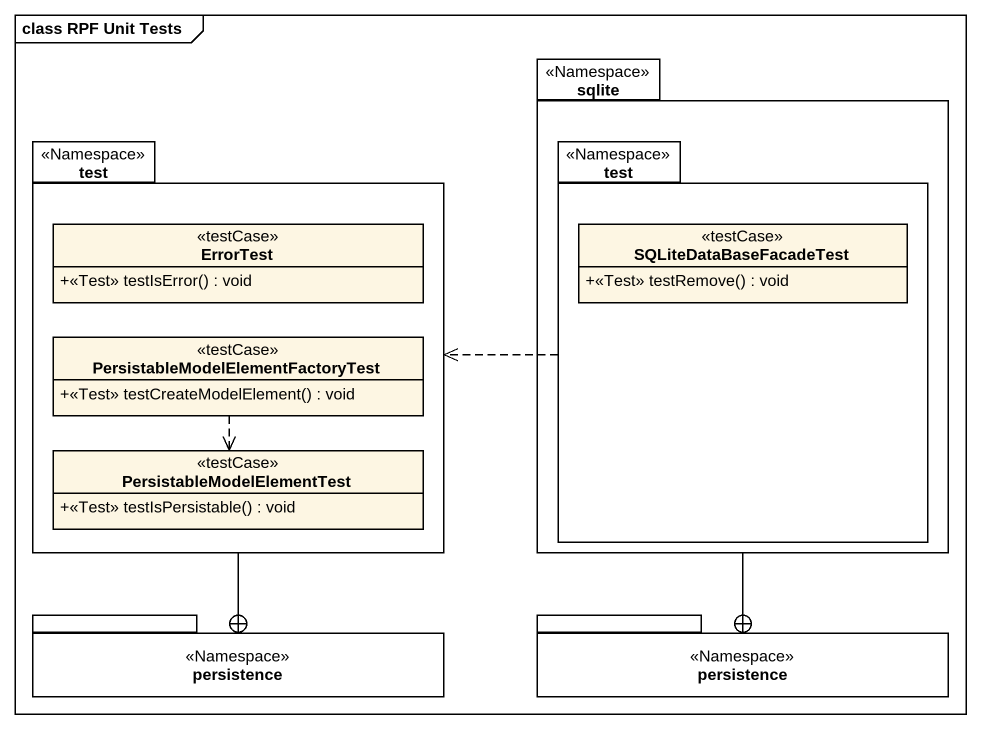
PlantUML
@startuml
mainframe class RPF Unit Tests
hide circle
hide empty members
skinparam classAttributeIconSize 0
package sqlite <<Namespace>> {
  package "test" as test_2 <<Namespace>> {
    interface SQLiteDataBaseFacadeTest <<testCase>> {
      +<<Test>> testRemove() : void
    }
  }
}
package test <<Namespace>> {
  interface ErrorTest <<testCase>> {
    +<<Test>> testIsError() : void
  }
  interface "PersistableModelElementFactoryTest" as PersistableModelElementFacto <<testCase>> {
    +<<Test>> testCreateModelElement() : void
  }
  interface PersistableModelElementTest <<testCase>> {
    +<<Test>> testIsPersistable() : void
  }
}
package persistence <<Namespace>> {
}
package "persistence" as persistence_2 <<Namespace>> {
}
sqlite --+ persistence_2
test --+ persistence
test_2 .left.> test
PersistableModelElementFacto ..> PersistableModelElementTest
@enduml
